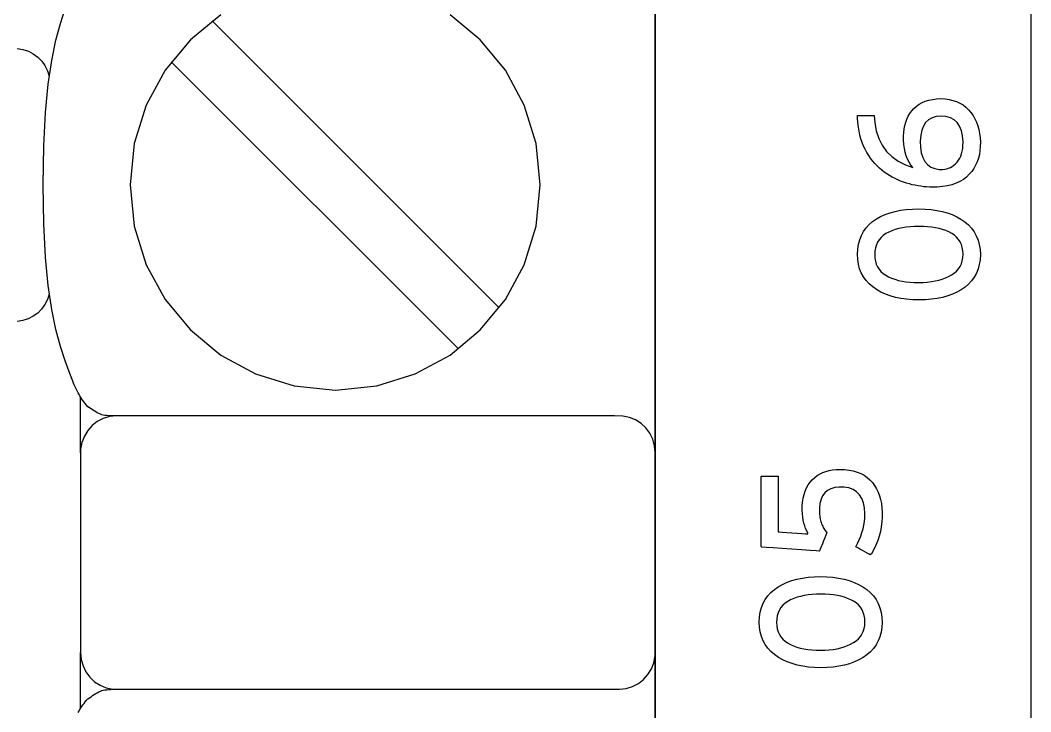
# Model space of a CAD drawing. Extents: x 1 to 47.7, y 0.2 to 35.
# Drawn here: x 35.404 to 36.228, y 4.206 to 4.77 of the extents above; entities that cross this region are included whole.
import ezdxf

# ---------------------------------------------------------------- set-up
doc = ezdxf.new("R2010")
doc.units = 0
doc.header["$MEASUREMENT"] = 0
for name, color, linetype in [('5_1___24__TARGET_LEDS___12', 7, 'CONTINUOUS'), ('6_1__EMPTY_IO_BOARD_POSITI', 7, 'CONTINUOUS'), ('6_2___8__INDEPENDENT_INPUT', 7, 'CONTINUOUS'), ('6_3___8__OPTOISO_INDEPENDE', 7, 'CONTINUOUS'), ('6_4___24__OPTOISO_INDEPEND', 7, 'CONTINUOUS'), ('6_5___8__INDEPENDENT_INPUT', 7, 'CONTINUOUS'), ('6_6___8__INDEPENDENT_INPUT', 7, 'CONTINUOUS'), ('6_7___8__OPTOISO_INDEPENDE', 7, 'CONTINUOUS'), ('6_8___8__OPTOISO_INDEPENDE', 7, 'CONTINUOUS'), ('7_0_____DWG', 7, 'CONTINUOUS')]:
    doc.layers.add(name, color=color, linetype=linetype)

msp = doc.modelspace()

# ---------------------------------------------------------------- linework, layer by layer
at = {"layer": '5_1___24__TARGET_LEDS___12'}
for points in [[(35.92211, 3.51293), (35.92211, 3.60536), (35.92211, 3.70447), (35.92211, 3.80982), (35.92211, 3.92095), (35.92211, 4.03743), (35.92211, 4.15881), (35.92211, 4.28465), (35.92211, 4.41449), (35.92211, 4.54789), (35.92211, 4.68442), (35.92211, 4.82361)], [(35.4826, 4.4468), (35.4811, 4.4468), (35.47953, 4.44683), (35.47793, 4.44687), (35.47633, 4.44695), (35.47477, 4.44708), (35.47329, 4.44725), (35.47191, 4.44747), (35.47069, 4.44777), (35.46955, 4.44819), (35.4683, 4.44878), (35.46704, 4.44947), (35.46578, 4.45023), (35.46451, 4.45103), (35.46324, 4.45187), (35.46197, 4.45271), (35.46071, 4.45354), (35.45946, 4.45434), (35.45831, 4.45556), (35.45724, 4.45687), (35.45625, 4.45815), (35.45532, 4.45941), (35.45446, 4.46065), (35.45365, 4.46189), (35.45289, 4.46312), (35.45218, 4.46435), (35.45152, 4.46558), (35.4509, 4.46675), (35.45034, 4.46784), (35.44981, 4.4689), (35.4493, 4.46996), (35.44879, 4.47108), (35.44827, 4.47227), (35.4477, 4.4736), (35.44708, 4.4751), (35.4446, 4.48142), (35.44079, 4.4917), (35.43698, 4.50349), (35.43331, 4.5173), (35.42995, 4.53368), (35.42707, 4.55314), (35.42481, 4.57621), (35.42334, 4.60341), (35.42281, 4.63527), (35.42334, 4.66713), (35.42481, 4.69433), (35.42707, 4.7174), (35.42995, 4.73686), (35.43331, 4.75323), (35.43698, 4.76705), (35.44079, 4.77884)], [(35.56775, 4.77403), (35.54295, 4.7536), (35.52249, 4.72884), (35.50703, 4.70043), (35.49726, 4.66904), (35.49386, 4.63534), (35.49726, 4.60159), (35.50703, 4.57016), (35.52249, 4.54172), (35.54295, 4.51694), (35.56775, 4.4965), (35.59619, 4.48107), (35.6276, 4.47132), (35.66131, 4.46792), (35.69499, 4.47132), (35.72636, 4.48107), (35.75474, 4.4965), (35.77946, 4.51694), (35.79986, 4.54172), (35.81526, 4.57016), (35.82499, 4.60159), (35.82838, 4.63534), (35.82499, 4.66904), (35.81526, 4.70043), (35.79986, 4.72884), (35.77946, 4.7536), (35.75474, 4.77403)], [(35.79496, 4.53492), (35.5607, 4.76919)], [(35.40177, 4.74657), (35.40643, 4.74584), (35.41081, 4.74439), (35.41486, 4.74228), (35.4185, 4.73957), (35.42169, 4.73632), (35.42436, 4.7326), (35.42646, 4.72847), (35.42793, 4.72399)], [(35.76154, 4.5015), (35.52727, 4.73576)], [(35.42793, 4.54621), (35.42643, 4.54178), (35.42431, 4.53769), (35.42163, 4.534), (35.41844, 4.53079), (35.41479, 4.52811), (35.41076, 4.52602), (35.4064, 4.52459), (35.40176, 4.52387)], [(35.45336, 4.41681), (35.45336, 4.46235)], [(35.45336, 4.20841), (35.45336, 4.25395)], [(35.45152, 4.20494), (35.45218, 4.20618), (35.45289, 4.20741), (35.45365, 4.20864), (35.45446, 4.20988), (35.45532, 4.21112), (35.45625, 4.21238), (35.45724, 4.21366), (35.45831, 4.21497), (35.45946, 4.21619), (35.46071, 4.21699), (35.46197, 4.21782), (35.46324, 4.21866), (35.46451, 4.21949), (35.46578, 4.2203), (35.46704, 4.22106), (35.4683, 4.22175), (35.46955, 4.22234), (35.47069, 4.22277), (35.47191, 4.22308), (35.47329, 4.22333), (35.47477, 4.22354), (35.47633, 4.2237), (35.47793, 4.22381), (35.47953, 4.22389), (35.4811, 4.22394), (35.4826, 4.22395)]]:
    msp.add_lwpolyline(points, dxfattribs=at)
msp.add_lwpolyline([(35.4826, 4.4468), (35.47704, 4.44626), (35.47183, 4.4447), (35.46707, 4.44223), (35.46287, 4.43895), (35.45931, 4.43495), (35.45649, 4.43035), (35.45452, 4.42523), (35.45349, 4.4197), (35.45336, 4.41518), (35.45336, 4.40338), (35.45336, 4.38283), (35.45336, 4.35671), (35.45336, 4.3282), (35.45336, 4.30049), (35.45336, 4.27676), (35.45336, 4.26018), (35.45336, 4.25395), (35.45388, 4.24825), (35.4554, 4.24291), (35.4578, 4.23804), (35.461, 4.23372), (35.4649, 4.23007), (35.46939, 4.22718), (35.47438, 4.22515), (35.47978, 4.22409), (35.48669, 4.22395), (35.51642, 4.22395), (35.56819, 4.22395), (35.634, 4.22395), (35.70581, 4.22395), (35.77562, 4.22395), (35.83541, 4.22395), (35.87716, 4.22395), (35.89286, 4.22395), (35.89843, 4.22449), (35.90363, 4.22605), (35.90839, 4.22852), (35.91259, 4.2318), (35.91615, 4.2358), (35.91897, 4.24041), (35.92094, 4.24553), (35.92197, 4.25106), (35.92211, 4.25558), (35.92211, 4.26738), (35.92211, 4.28793), (35.92211, 4.31405), (35.92211, 4.34256), (35.92211, 4.37027), (35.92211, 4.394), (35.92211, 4.41058), (35.92211, 4.41681), (35.92158, 4.42251), (35.92006, 4.42784), (35.91766, 4.43272), (35.91446, 4.43703), (35.91056, 4.44069), (35.90607, 4.44357), (35.90108, 4.4456), (35.89568, 4.44666), (35.88877, 4.4468), (35.85904, 4.4468), (35.80727, 4.4468), (35.74147, 4.4468), (35.66965, 4.4468), (35.59984, 4.4468), (35.54005, 4.4468), (35.4983, 4.4468)], close=True, dxfattribs=at)
at = {"layer": '6_1__EMPTY_IO_BOARD_POSITI'}
msp.add_lwpolyline([(35.92218, 4.87494), (35.92218, 4.6791), (35.92218, 4.4885), (35.92218, 4.30437), (35.92218, 4.21512), (35.92218, 4.12794), (35.92218, 4.04299), (35.92218, 3.96043), (35.92218, 3.8804), (35.92218, 3.80306), (35.92218, 3.72856), (35.92218, 3.65706), (35.92218, 3.5887)], dxfattribs=at)
at = {"layer": '6_2___8__INDEPENDENT_INPUT'}
for points in [[(35.92211, 3.51293), (35.92211, 3.60536), (35.92211, 3.70447), (35.92211, 3.80982), (35.92211, 3.92095), (35.92211, 4.03743), (35.92211, 4.15881), (35.92211, 4.28465), (35.92211, 4.41449), (35.92211, 4.54789), (35.92211, 4.68442), (35.92211, 4.82361)], [(35.4826, 4.4468), (35.4811, 4.4468), (35.47953, 4.44683), (35.47793, 4.44687), (35.47633, 4.44695), (35.47477, 4.44708), (35.47329, 4.44725), (35.47191, 4.44747), (35.47069, 4.44777), (35.46955, 4.44819), (35.4683, 4.44878), (35.46704, 4.44947), (35.46578, 4.45023), (35.46451, 4.45103), (35.46324, 4.45187), (35.46197, 4.45271), (35.46071, 4.45354), (35.45946, 4.45434), (35.45831, 4.45556), (35.45724, 4.45687), (35.45625, 4.45815), (35.45532, 4.45941), (35.45446, 4.46065), (35.45365, 4.46189), (35.45289, 4.46312), (35.45218, 4.46435), (35.45152, 4.46558), (35.4509, 4.46675), (35.45034, 4.46784), (35.44981, 4.4689), (35.4493, 4.46996), (35.44879, 4.47108), (35.44827, 4.47227), (35.4477, 4.4736), (35.44708, 4.4751), (35.4446, 4.48142), (35.44079, 4.4917), (35.43698, 4.50349), (35.43331, 4.5173), (35.42995, 4.53368), (35.42707, 4.55314), (35.42481, 4.57621), (35.42334, 4.60341), (35.42281, 4.63527), (35.42334, 4.66713), (35.42481, 4.69433), (35.42707, 4.7174), (35.42995, 4.73686), (35.43331, 4.75323), (35.43698, 4.76705), (35.44079, 4.77884)], [(35.56775, 4.77403), (35.54295, 4.7536), (35.52249, 4.72884), (35.50703, 4.70043), (35.49726, 4.66904), (35.49386, 4.63534), (35.49726, 4.60159), (35.50703, 4.57016), (35.52249, 4.54172), (35.54295, 4.51694), (35.56775, 4.4965), (35.59619, 4.48107), (35.6276, 4.47132), (35.66131, 4.46792), (35.69499, 4.47132), (35.72636, 4.48107), (35.75474, 4.4965), (35.77946, 4.51694), (35.79986, 4.54172), (35.81526, 4.57016), (35.82499, 4.60159), (35.82838, 4.63534), (35.82499, 4.66904), (35.81526, 4.70043), (35.79986, 4.72884), (35.77946, 4.7536), (35.75474, 4.77403)], [(35.79496, 4.53492), (35.5607, 4.76919)], [(35.40177, 4.74657), (35.40643, 4.74584), (35.41081, 4.74439), (35.41486, 4.74228), (35.4185, 4.73957), (35.42169, 4.73632), (35.42436, 4.7326), (35.42646, 4.72847), (35.42793, 4.72399)], [(35.76154, 4.5015), (35.52727, 4.73576)], [(35.42793, 4.54621), (35.42643, 4.54178), (35.42431, 4.53769), (35.42163, 4.534), (35.41844, 4.53079), (35.41479, 4.52811), (35.41076, 4.52602), (35.4064, 4.52459), (35.40176, 4.52387)], [(35.45336, 4.41681), (35.45336, 4.46235)], [(35.45336, 4.20841), (35.45336, 4.25395)], [(35.45152, 4.20494), (35.45218, 4.20618), (35.45289, 4.20741), (35.45365, 4.20864), (35.45446, 4.20988), (35.45532, 4.21112), (35.45625, 4.21238), (35.45724, 4.21366), (35.45831, 4.21497), (35.45946, 4.21619), (35.46071, 4.21699), (35.46197, 4.21782), (35.46324, 4.21866), (35.46451, 4.21949), (35.46578, 4.2203), (35.46704, 4.22106), (35.4683, 4.22175), (35.46955, 4.22234), (35.47069, 4.22277), (35.47191, 4.22308), (35.47329, 4.22333), (35.47477, 4.22354), (35.47633, 4.2237), (35.47793, 4.22381), (35.47953, 4.22389), (35.4811, 4.22394), (35.4826, 4.22395)]]:
    msp.add_lwpolyline(points, dxfattribs=at)
msp.add_lwpolyline([(35.4826, 4.4468), (35.47704, 4.44626), (35.47183, 4.4447), (35.46707, 4.44223), (35.46287, 4.43895), (35.45931, 4.43495), (35.45649, 4.43035), (35.45452, 4.42523), (35.45349, 4.4197), (35.45336, 4.41518), (35.45336, 4.40338), (35.45336, 4.38283), (35.45336, 4.35671), (35.45336, 4.3282), (35.45336, 4.30049), (35.45336, 4.27676), (35.45336, 4.26018), (35.45336, 4.25395), (35.45388, 4.24825), (35.4554, 4.24291), (35.4578, 4.23804), (35.461, 4.23372), (35.4649, 4.23007), (35.46939, 4.22718), (35.47438, 4.22515), (35.47978, 4.22409), (35.48669, 4.22395), (35.51642, 4.22395), (35.56819, 4.22395), (35.634, 4.22395), (35.70581, 4.22395), (35.77562, 4.22395), (35.83541, 4.22395), (35.87716, 4.22395), (35.89286, 4.22395), (35.89843, 4.22449), (35.90363, 4.22605), (35.90839, 4.22852), (35.91259, 4.2318), (35.91615, 4.2358), (35.91897, 4.24041), (35.92094, 4.24553), (35.92197, 4.25106), (35.92211, 4.25558), (35.92211, 4.26738), (35.92211, 4.28793), (35.92211, 4.31405), (35.92211, 4.34256), (35.92211, 4.37027), (35.92211, 4.394), (35.92211, 4.41058), (35.92211, 4.41681), (35.92158, 4.42251), (35.92006, 4.42784), (35.91766, 4.43272), (35.91446, 4.43703), (35.91056, 4.44069), (35.90607, 4.44357), (35.90108, 4.4456), (35.89568, 4.44666), (35.88877, 4.4468), (35.85904, 4.4468), (35.80727, 4.4468), (35.74147, 4.4468), (35.66965, 4.4468), (35.59984, 4.4468), (35.54005, 4.4468), (35.4983, 4.4468)], close=True, dxfattribs=at)
at = {"layer": '6_3___8__OPTOISO_INDEPENDE'}
for points in [[(35.92211, 3.51293), (35.92211, 3.60536), (35.92211, 3.70447), (35.92211, 3.80982), (35.92211, 3.92095), (35.92211, 4.03743), (35.92211, 4.15881), (35.92211, 4.28465), (35.92211, 4.41449), (35.92211, 4.54789), (35.92211, 4.68442), (35.92211, 4.82361)], [(35.4826, 4.4468), (35.4811, 4.4468), (35.47953, 4.44683), (35.47793, 4.44687), (35.47633, 4.44695), (35.47477, 4.44708), (35.47329, 4.44725), (35.47191, 4.44747), (35.47069, 4.44777), (35.46955, 4.44819), (35.4683, 4.44878), (35.46704, 4.44947), (35.46578, 4.45023), (35.46451, 4.45103), (35.46324, 4.45187), (35.46197, 4.45271), (35.46071, 4.45354), (35.45946, 4.45434), (35.45831, 4.45556), (35.45724, 4.45687), (35.45625, 4.45815), (35.45532, 4.45941), (35.45446, 4.46065), (35.45365, 4.46189), (35.45289, 4.46312), (35.45218, 4.46435), (35.45152, 4.46558), (35.4509, 4.46675), (35.45034, 4.46784), (35.44981, 4.4689), (35.4493, 4.46996), (35.44879, 4.47108), (35.44827, 4.47227), (35.4477, 4.4736), (35.44708, 4.4751), (35.4446, 4.48142), (35.44079, 4.4917), (35.43698, 4.50349), (35.43331, 4.5173), (35.42995, 4.53368), (35.42707, 4.55314), (35.42481, 4.57621), (35.42334, 4.60341), (35.42281, 4.63527), (35.42334, 4.66713), (35.42481, 4.69433), (35.42707, 4.7174), (35.42995, 4.73686), (35.43331, 4.75323), (35.43698, 4.76705), (35.44079, 4.77884)], [(35.56775, 4.77403), (35.54295, 4.7536), (35.52249, 4.72884), (35.50703, 4.70043), (35.49726, 4.66904), (35.49386, 4.63534), (35.49726, 4.60159), (35.50703, 4.57016), (35.52249, 4.54172), (35.54295, 4.51694), (35.56775, 4.4965), (35.59619, 4.48107), (35.6276, 4.47132), (35.66131, 4.46792), (35.69499, 4.47132), (35.72636, 4.48107), (35.75474, 4.4965), (35.77946, 4.51694), (35.79986, 4.54172), (35.81526, 4.57016), (35.82499, 4.60159), (35.82838, 4.63534), (35.82499, 4.66904), (35.81526, 4.70043), (35.79986, 4.72884), (35.77946, 4.7536), (35.75474, 4.77403)], [(35.79496, 4.53492), (35.5607, 4.76919)], [(35.40177, 4.74657), (35.40643, 4.74584), (35.41081, 4.74439), (35.41486, 4.74228), (35.4185, 4.73957), (35.42169, 4.73632), (35.42436, 4.7326), (35.42646, 4.72847), (35.42793, 4.72399)], [(35.76154, 4.5015), (35.52727, 4.73576)], [(35.42793, 4.54621), (35.42643, 4.54178), (35.42431, 4.53769), (35.42163, 4.534), (35.41844, 4.53079), (35.41479, 4.52811), (35.41076, 4.52602), (35.4064, 4.52459), (35.40176, 4.52387)], [(35.45336, 4.41681), (35.45336, 4.46235)], [(35.45336, 4.20841), (35.45336, 4.25395)], [(35.45152, 4.20494), (35.45218, 4.20618), (35.45289, 4.20741), (35.45365, 4.20864), (35.45446, 4.20988), (35.45532, 4.21112), (35.45625, 4.21238), (35.45724, 4.21366), (35.45831, 4.21497), (35.45946, 4.21619), (35.46071, 4.21699), (35.46197, 4.21782), (35.46324, 4.21866), (35.46451, 4.21949), (35.46578, 4.2203), (35.46704, 4.22106), (35.4683, 4.22175), (35.46955, 4.22234), (35.47069, 4.22277), (35.47191, 4.22308), (35.47329, 4.22333), (35.47477, 4.22354), (35.47633, 4.2237), (35.47793, 4.22381), (35.47953, 4.22389), (35.4811, 4.22394), (35.4826, 4.22395)]]:
    msp.add_lwpolyline(points, dxfattribs=at)
msp.add_lwpolyline([(35.4826, 4.4468), (35.47704, 4.44626), (35.47183, 4.4447), (35.46707, 4.44223), (35.46287, 4.43895), (35.45931, 4.43495), (35.45649, 4.43035), (35.45452, 4.42523), (35.45349, 4.4197), (35.45336, 4.41518), (35.45336, 4.40338), (35.45336, 4.38283), (35.45336, 4.35671), (35.45336, 4.3282), (35.45336, 4.30049), (35.45336, 4.27676), (35.45336, 4.26018), (35.45336, 4.25395), (35.45388, 4.24825), (35.4554, 4.24291), (35.4578, 4.23804), (35.461, 4.23372), (35.4649, 4.23007), (35.46939, 4.22718), (35.47438, 4.22515), (35.47978, 4.22409), (35.48669, 4.22395), (35.51642, 4.22395), (35.56819, 4.22395), (35.634, 4.22395), (35.70581, 4.22395), (35.77562, 4.22395), (35.83541, 4.22395), (35.87716, 4.22395), (35.89286, 4.22395), (35.89843, 4.22449), (35.90363, 4.22605), (35.90839, 4.22852), (35.91259, 4.2318), (35.91615, 4.2358), (35.91897, 4.24041), (35.92094, 4.24553), (35.92197, 4.25106), (35.92211, 4.25558), (35.92211, 4.26738), (35.92211, 4.28793), (35.92211, 4.31405), (35.92211, 4.34256), (35.92211, 4.37027), (35.92211, 4.394), (35.92211, 4.41058), (35.92211, 4.41681), (35.92158, 4.42251), (35.92006, 4.42784), (35.91766, 4.43272), (35.91446, 4.43703), (35.91056, 4.44069), (35.90607, 4.44357), (35.90108, 4.4456), (35.89568, 4.44666), (35.88877, 4.4468), (35.85904, 4.4468), (35.80727, 4.4468), (35.74147, 4.4468), (35.66965, 4.4468), (35.59984, 4.4468), (35.54005, 4.4468), (35.4983, 4.4468)], close=True, dxfattribs=at)
at = {"layer": '6_4___24__OPTOISO_INDEPEND'}
for points in [[(35.92211, 3.51293), (35.92211, 3.60536), (35.92211, 3.70447), (35.92211, 3.80982), (35.92211, 3.92095), (35.92211, 4.03743), (35.92211, 4.15881), (35.92211, 4.28465), (35.92211, 4.41449), (35.92211, 4.54789), (35.92211, 4.68442), (35.92211, 4.82361)], [(35.4826, 4.4468), (35.4811, 4.4468), (35.47953, 4.44683), (35.47793, 4.44687), (35.47633, 4.44695), (35.47477, 4.44708), (35.47329, 4.44725), (35.47191, 4.44747), (35.47069, 4.44777), (35.46955, 4.44819), (35.4683, 4.44878), (35.46704, 4.44947), (35.46578, 4.45023), (35.46451, 4.45103), (35.46324, 4.45187), (35.46197, 4.45271), (35.46071, 4.45354), (35.45946, 4.45434), (35.45831, 4.45556), (35.45724, 4.45687), (35.45625, 4.45815), (35.45532, 4.45941), (35.45446, 4.46065), (35.45365, 4.46189), (35.45289, 4.46312), (35.45218, 4.46435), (35.45152, 4.46558), (35.4509, 4.46675), (35.45034, 4.46784), (35.44981, 4.4689), (35.4493, 4.46996), (35.44879, 4.47108), (35.44827, 4.47227), (35.4477, 4.4736), (35.44708, 4.4751), (35.4446, 4.48142), (35.44079, 4.4917), (35.43698, 4.50349), (35.43331, 4.5173), (35.42995, 4.53368), (35.42707, 4.55314), (35.42481, 4.57621), (35.42334, 4.60341), (35.42281, 4.63527), (35.42334, 4.66713), (35.42481, 4.69433), (35.42707, 4.7174), (35.42995, 4.73686), (35.43331, 4.75323), (35.43698, 4.76705), (35.44079, 4.77884)], [(35.56775, 4.77403), (35.54295, 4.7536), (35.52249, 4.72884), (35.50703, 4.70043), (35.49726, 4.66904), (35.49386, 4.63534), (35.49726, 4.60159), (35.50703, 4.57016), (35.52249, 4.54172), (35.54295, 4.51694), (35.56775, 4.4965), (35.59619, 4.48107), (35.6276, 4.47132), (35.66131, 4.46792), (35.69499, 4.47132), (35.72636, 4.48107), (35.75474, 4.4965), (35.77946, 4.51694), (35.79986, 4.54172), (35.81526, 4.57016), (35.82499, 4.60159), (35.82838, 4.63534), (35.82499, 4.66904), (35.81526, 4.70043), (35.79986, 4.72884), (35.77946, 4.7536), (35.75474, 4.77403)], [(35.79496, 4.53492), (35.5607, 4.76919)], [(35.40177, 4.74657), (35.40643, 4.74584), (35.41081, 4.74439), (35.41486, 4.74228), (35.4185, 4.73957), (35.42169, 4.73632), (35.42436, 4.7326), (35.42646, 4.72847), (35.42793, 4.72399)], [(35.76154, 4.5015), (35.52727, 4.73576)], [(35.42793, 4.54621), (35.42643, 4.54178), (35.42431, 4.53769), (35.42163, 4.534), (35.41844, 4.53079), (35.41479, 4.52811), (35.41076, 4.52602), (35.4064, 4.52459), (35.40176, 4.52387)], [(35.45336, 4.41681), (35.45336, 4.46235)], [(35.45336, 4.20841), (35.45336, 4.25395)], [(35.45152, 4.20494), (35.45218, 4.20618), (35.45289, 4.20741), (35.45365, 4.20864), (35.45446, 4.20988), (35.45532, 4.21112), (35.45625, 4.21238), (35.45724, 4.21366), (35.45831, 4.21497), (35.45946, 4.21619), (35.46071, 4.21699), (35.46197, 4.21782), (35.46324, 4.21866), (35.46451, 4.21949), (35.46578, 4.2203), (35.46704, 4.22106), (35.4683, 4.22175), (35.46955, 4.22234), (35.47069, 4.22277), (35.47191, 4.22308), (35.47329, 4.22333), (35.47477, 4.22354), (35.47633, 4.2237), (35.47793, 4.22381), (35.47953, 4.22389), (35.4811, 4.22394), (35.4826, 4.22395)]]:
    msp.add_lwpolyline(points, dxfattribs=at)
msp.add_lwpolyline([(35.4826, 4.4468), (35.47704, 4.44626), (35.47183, 4.4447), (35.46707, 4.44223), (35.46287, 4.43895), (35.45931, 4.43495), (35.45649, 4.43035), (35.45452, 4.42523), (35.45349, 4.4197), (35.45336, 4.41518), (35.45336, 4.40338), (35.45336, 4.38283), (35.45336, 4.35671), (35.45336, 4.3282), (35.45336, 4.30049), (35.45336, 4.27676), (35.45336, 4.26018), (35.45336, 4.25395), (35.45388, 4.24825), (35.4554, 4.24291), (35.4578, 4.23804), (35.461, 4.23372), (35.4649, 4.23007), (35.46939, 4.22718), (35.47438, 4.22515), (35.47978, 4.22409), (35.48669, 4.22395), (35.51642, 4.22395), (35.56819, 4.22395), (35.634, 4.22395), (35.70581, 4.22395), (35.77562, 4.22395), (35.83541, 4.22395), (35.87716, 4.22395), (35.89286, 4.22395), (35.89843, 4.22449), (35.90363, 4.22605), (35.90839, 4.22852), (35.91259, 4.2318), (35.91615, 4.2358), (35.91897, 4.24041), (35.92094, 4.24553), (35.92197, 4.25106), (35.92211, 4.25558), (35.92211, 4.26738), (35.92211, 4.28793), (35.92211, 4.31405), (35.92211, 4.34256), (35.92211, 4.37027), (35.92211, 4.394), (35.92211, 4.41058), (35.92211, 4.41681), (35.92158, 4.42251), (35.92006, 4.42784), (35.91766, 4.43272), (35.91446, 4.43703), (35.91056, 4.44069), (35.90607, 4.44357), (35.90108, 4.4456), (35.89568, 4.44666), (35.88877, 4.4468), (35.85904, 4.4468), (35.80727, 4.4468), (35.74147, 4.4468), (35.66965, 4.4468), (35.59984, 4.4468), (35.54005, 4.4468), (35.4983, 4.4468)], close=True, dxfattribs=at)
at = {"layer": '6_5___8__INDEPENDENT_INPUT'}
for points in [[(35.92211, 3.51293), (35.92211, 3.60536), (35.92211, 3.70447), (35.92211, 3.80982), (35.92211, 3.92095), (35.92211, 4.03743), (35.92211, 4.15881), (35.92211, 4.28465), (35.92211, 4.41449), (35.92211, 4.54789), (35.92211, 4.68442), (35.92211, 4.82361)], [(35.4826, 4.4468), (35.4811, 4.4468), (35.47953, 4.44683), (35.47793, 4.44687), (35.47633, 4.44695), (35.47477, 4.44708), (35.47329, 4.44725), (35.47191, 4.44747), (35.47069, 4.44777), (35.46955, 4.44819), (35.4683, 4.44878), (35.46704, 4.44947), (35.46578, 4.45023), (35.46451, 4.45103), (35.46324, 4.45187), (35.46197, 4.45271), (35.46071, 4.45354), (35.45946, 4.45434), (35.45831, 4.45556), (35.45724, 4.45687), (35.45625, 4.45815), (35.45532, 4.45941), (35.45446, 4.46065), (35.45365, 4.46189), (35.45289, 4.46312), (35.45218, 4.46435), (35.45152, 4.46558), (35.4509, 4.46675), (35.45034, 4.46784), (35.44981, 4.4689), (35.4493, 4.46996), (35.44879, 4.47108), (35.44827, 4.47227), (35.4477, 4.4736), (35.44708, 4.4751), (35.4446, 4.48142), (35.44079, 4.4917), (35.43698, 4.50349), (35.43331, 4.5173), (35.42995, 4.53368), (35.42707, 4.55314), (35.42481, 4.57621), (35.42334, 4.60341), (35.42281, 4.63527), (35.42334, 4.66713), (35.42481, 4.69433), (35.42707, 4.7174), (35.42995, 4.73686), (35.43331, 4.75323), (35.43698, 4.76705), (35.44079, 4.77884)], [(35.56775, 4.77403), (35.54295, 4.7536), (35.52249, 4.72884), (35.50703, 4.70043), (35.49726, 4.66904), (35.49386, 4.63534), (35.49726, 4.60159), (35.50703, 4.57016), (35.52249, 4.54172), (35.54295, 4.51694), (35.56775, 4.4965), (35.59619, 4.48107), (35.6276, 4.47132), (35.66131, 4.46792), (35.69499, 4.47132), (35.72636, 4.48107), (35.75474, 4.4965), (35.77946, 4.51694), (35.79986, 4.54172), (35.81526, 4.57016), (35.82499, 4.60159), (35.82838, 4.63534), (35.82499, 4.66904), (35.81526, 4.70043), (35.79986, 4.72884), (35.77946, 4.7536), (35.75474, 4.77403)], [(35.79496, 4.53492), (35.5607, 4.76919)], [(35.40177, 4.74657), (35.40643, 4.74584), (35.41081, 4.74439), (35.41486, 4.74228), (35.4185, 4.73957), (35.42169, 4.73632), (35.42436, 4.7326), (35.42646, 4.72847), (35.42793, 4.72399)], [(35.76154, 4.5015), (35.52727, 4.73576)], [(35.42793, 4.54621), (35.42643, 4.54178), (35.42431, 4.53769), (35.42163, 4.534), (35.41844, 4.53079), (35.41479, 4.52811), (35.41076, 4.52602), (35.4064, 4.52459), (35.40176, 4.52387)], [(35.45336, 4.41681), (35.45336, 4.46235)], [(35.45336, 4.20841), (35.45336, 4.25395)], [(35.45152, 4.20494), (35.45218, 4.20618), (35.45289, 4.20741), (35.45365, 4.20864), (35.45446, 4.20988), (35.45532, 4.21112), (35.45625, 4.21238), (35.45724, 4.21366), (35.45831, 4.21497), (35.45946, 4.21619), (35.46071, 4.21699), (35.46197, 4.21782), (35.46324, 4.21866), (35.46451, 4.21949), (35.46578, 4.2203), (35.46704, 4.22106), (35.4683, 4.22175), (35.46955, 4.22234), (35.47069, 4.22277), (35.47191, 4.22308), (35.47329, 4.22333), (35.47477, 4.22354), (35.47633, 4.2237), (35.47793, 4.22381), (35.47953, 4.22389), (35.4811, 4.22394), (35.4826, 4.22395)]]:
    msp.add_lwpolyline(points, dxfattribs=at)
msp.add_lwpolyline([(35.4826, 4.4468), (35.47704, 4.44626), (35.47183, 4.4447), (35.46707, 4.44223), (35.46287, 4.43895), (35.45931, 4.43495), (35.45649, 4.43035), (35.45452, 4.42523), (35.45349, 4.4197), (35.45336, 4.41518), (35.45336, 4.40338), (35.45336, 4.38283), (35.45336, 4.35671), (35.45336, 4.3282), (35.45336, 4.30049), (35.45336, 4.27676), (35.45336, 4.26018), (35.45336, 4.25395), (35.45388, 4.24825), (35.4554, 4.24291), (35.4578, 4.23804), (35.461, 4.23372), (35.4649, 4.23007), (35.46939, 4.22718), (35.47438, 4.22515), (35.47978, 4.22409), (35.48669, 4.22395), (35.51642, 4.22395), (35.56819, 4.22395), (35.634, 4.22395), (35.70581, 4.22395), (35.77562, 4.22395), (35.83541, 4.22395), (35.87716, 4.22395), (35.89286, 4.22395), (35.89843, 4.22449), (35.90363, 4.22605), (35.90839, 4.22852), (35.91259, 4.2318), (35.91615, 4.2358), (35.91897, 4.24041), (35.92094, 4.24553), (35.92197, 4.25106), (35.92211, 4.25558), (35.92211, 4.26738), (35.92211, 4.28793), (35.92211, 4.31405), (35.92211, 4.34256), (35.92211, 4.37027), (35.92211, 4.394), (35.92211, 4.41058), (35.92211, 4.41681), (35.92158, 4.42251), (35.92006, 4.42784), (35.91766, 4.43272), (35.91446, 4.43703), (35.91056, 4.44069), (35.90607, 4.44357), (35.90108, 4.4456), (35.89568, 4.44666), (35.88877, 4.4468), (35.85904, 4.4468), (35.80727, 4.4468), (35.74147, 4.4468), (35.66965, 4.4468), (35.59984, 4.4468), (35.54005, 4.4468), (35.4983, 4.4468)], close=True, dxfattribs=at)
at = {"layer": '6_6___8__INDEPENDENT_INPUT'}
for points in [[(35.92211, 3.51293), (35.92211, 3.60536), (35.92211, 3.70447), (35.92211, 3.80982), (35.92211, 3.92095), (35.92211, 4.03743), (35.92211, 4.15881), (35.92211, 4.28465), (35.92211, 4.41449), (35.92211, 4.54789), (35.92211, 4.68442), (35.92211, 4.82361)], [(35.4826, 4.4468), (35.4811, 4.4468), (35.47953, 4.44683), (35.47793, 4.44687), (35.47633, 4.44695), (35.47477, 4.44708), (35.47329, 4.44725), (35.47191, 4.44747), (35.47069, 4.44777), (35.46955, 4.44819), (35.4683, 4.44878), (35.46704, 4.44947), (35.46578, 4.45023), (35.46451, 4.45103), (35.46324, 4.45187), (35.46197, 4.45271), (35.46071, 4.45354), (35.45946, 4.45434), (35.45831, 4.45556), (35.45724, 4.45687), (35.45625, 4.45815), (35.45532, 4.45941), (35.45446, 4.46065), (35.45365, 4.46189), (35.45289, 4.46312), (35.45218, 4.46435), (35.45152, 4.46558), (35.4509, 4.46675), (35.45034, 4.46784), (35.44981, 4.4689), (35.4493, 4.46996), (35.44879, 4.47108), (35.44827, 4.47227), (35.4477, 4.4736), (35.44708, 4.4751), (35.4446, 4.48142), (35.44079, 4.4917), (35.43698, 4.50349), (35.43331, 4.5173), (35.42995, 4.53368), (35.42707, 4.55314), (35.42481, 4.57621), (35.42334, 4.60341), (35.42281, 4.63527), (35.42334, 4.66713), (35.42481, 4.69433), (35.42707, 4.7174), (35.42995, 4.73686), (35.43331, 4.75323), (35.43698, 4.76705), (35.44079, 4.77884)], [(35.56775, 4.77403), (35.54295, 4.7536), (35.52249, 4.72884), (35.50703, 4.70043), (35.49726, 4.66904), (35.49386, 4.63534), (35.49726, 4.60159), (35.50703, 4.57016), (35.52249, 4.54172), (35.54295, 4.51694), (35.56775, 4.4965), (35.59619, 4.48107), (35.6276, 4.47132), (35.66131, 4.46792), (35.69499, 4.47132), (35.72636, 4.48107), (35.75474, 4.4965), (35.77946, 4.51694), (35.79986, 4.54172), (35.81526, 4.57016), (35.82499, 4.60159), (35.82838, 4.63534), (35.82499, 4.66904), (35.81526, 4.70043), (35.79986, 4.72884), (35.77946, 4.7536), (35.75474, 4.77403)], [(35.79496, 4.53492), (35.5607, 4.76919)], [(35.40177, 4.74657), (35.40643, 4.74584), (35.41081, 4.74439), (35.41486, 4.74228), (35.4185, 4.73957), (35.42169, 4.73632), (35.42436, 4.7326), (35.42646, 4.72847), (35.42793, 4.72399)], [(35.76154, 4.5015), (35.52727, 4.73576)], [(35.42793, 4.54621), (35.42643, 4.54178), (35.42431, 4.53769), (35.42163, 4.534), (35.41844, 4.53079), (35.41479, 4.52811), (35.41076, 4.52602), (35.4064, 4.52459), (35.40176, 4.52387)], [(35.45336, 4.41681), (35.45336, 4.46235)], [(35.45336, 4.20841), (35.45336, 4.25395)], [(35.45152, 4.20494), (35.45218, 4.20618), (35.45289, 4.20741), (35.45365, 4.20864), (35.45446, 4.20988), (35.45532, 4.21112), (35.45625, 4.21238), (35.45724, 4.21366), (35.45831, 4.21497), (35.45946, 4.21619), (35.46071, 4.21699), (35.46197, 4.21782), (35.46324, 4.21866), (35.46451, 4.21949), (35.46578, 4.2203), (35.46704, 4.22106), (35.4683, 4.22175), (35.46955, 4.22234), (35.47069, 4.22277), (35.47191, 4.22308), (35.47329, 4.22333), (35.47477, 4.22354), (35.47633, 4.2237), (35.47793, 4.22381), (35.47953, 4.22389), (35.4811, 4.22394), (35.4826, 4.22395)]]:
    msp.add_lwpolyline(points, dxfattribs=at)
msp.add_lwpolyline([(35.4826, 4.4468), (35.47704, 4.44626), (35.47183, 4.4447), (35.46707, 4.44223), (35.46287, 4.43895), (35.45931, 4.43495), (35.45649, 4.43035), (35.45452, 4.42523), (35.45349, 4.4197), (35.45336, 4.41518), (35.45336, 4.40338), (35.45336, 4.38283), (35.45336, 4.35671), (35.45336, 4.3282), (35.45336, 4.30049), (35.45336, 4.27676), (35.45336, 4.26018), (35.45336, 4.25395), (35.45388, 4.24825), (35.4554, 4.24291), (35.4578, 4.23804), (35.461, 4.23372), (35.4649, 4.23007), (35.46939, 4.22718), (35.47438, 4.22515), (35.47978, 4.22409), (35.48669, 4.22395), (35.51642, 4.22395), (35.56819, 4.22395), (35.634, 4.22395), (35.70581, 4.22395), (35.77562, 4.22395), (35.83541, 4.22395), (35.87716, 4.22395), (35.89286, 4.22395), (35.89843, 4.22449), (35.90363, 4.22605), (35.90839, 4.22852), (35.91259, 4.2318), (35.91615, 4.2358), (35.91897, 4.24041), (35.92094, 4.24553), (35.92197, 4.25106), (35.92211, 4.25558), (35.92211, 4.26738), (35.92211, 4.28793), (35.92211, 4.31405), (35.92211, 4.34256), (35.92211, 4.37027), (35.92211, 4.394), (35.92211, 4.41058), (35.92211, 4.41681), (35.92158, 4.42251), (35.92006, 4.42784), (35.91766, 4.43272), (35.91446, 4.43703), (35.91056, 4.44069), (35.90607, 4.44357), (35.90108, 4.4456), (35.89568, 4.44666), (35.88877, 4.4468), (35.85904, 4.4468), (35.80727, 4.4468), (35.74147, 4.4468), (35.66965, 4.4468), (35.59984, 4.4468), (35.54005, 4.4468), (35.4983, 4.4468)], close=True, dxfattribs=at)
at = {"layer": '6_7___8__OPTOISO_INDEPENDE'}
for points in [[(35.92211, 3.51293), (35.92211, 3.60536), (35.92211, 3.70447), (35.92211, 3.80982), (35.92211, 3.92095), (35.92211, 4.03743), (35.92211, 4.15881), (35.92211, 4.28465), (35.92211, 4.41449), (35.92211, 4.54789), (35.92211, 4.68442), (35.92211, 4.82361)], [(35.4826, 4.4468), (35.4811, 4.4468), (35.47953, 4.44683), (35.47793, 4.44687), (35.47633, 4.44695), (35.47477, 4.44708), (35.47329, 4.44725), (35.47191, 4.44747), (35.47069, 4.44777), (35.46955, 4.44819), (35.4683, 4.44878), (35.46704, 4.44947), (35.46578, 4.45023), (35.46451, 4.45103), (35.46324, 4.45187), (35.46197, 4.45271), (35.46071, 4.45354), (35.45946, 4.45434), (35.45831, 4.45556), (35.45724, 4.45687), (35.45625, 4.45815), (35.45532, 4.45941), (35.45446, 4.46065), (35.45365, 4.46189), (35.45289, 4.46312), (35.45218, 4.46435), (35.45152, 4.46558), (35.4509, 4.46675), (35.45034, 4.46784), (35.44981, 4.4689), (35.4493, 4.46996), (35.44879, 4.47108), (35.44827, 4.47227), (35.4477, 4.4736), (35.44708, 4.4751), (35.4446, 4.48142), (35.44079, 4.4917), (35.43698, 4.50349), (35.43331, 4.5173), (35.42995, 4.53368), (35.42707, 4.55314), (35.42481, 4.57621), (35.42334, 4.60341), (35.42281, 4.63527), (35.42334, 4.66713), (35.42481, 4.69433), (35.42707, 4.7174), (35.42995, 4.73686), (35.43331, 4.75323), (35.43698, 4.76705), (35.44079, 4.77884)], [(35.56775, 4.77403), (35.54295, 4.7536), (35.52249, 4.72884), (35.50703, 4.70043), (35.49726, 4.66904), (35.49386, 4.63534), (35.49726, 4.60159), (35.50703, 4.57016), (35.52249, 4.54172), (35.54295, 4.51694), (35.56775, 4.4965), (35.59619, 4.48107), (35.6276, 4.47132), (35.66131, 4.46792), (35.69499, 4.47132), (35.72636, 4.48107), (35.75474, 4.4965), (35.77946, 4.51694), (35.79986, 4.54172), (35.81526, 4.57016), (35.82499, 4.60159), (35.82838, 4.63534), (35.82499, 4.66904), (35.81526, 4.70043), (35.79986, 4.72884), (35.77946, 4.7536), (35.75474, 4.77403)], [(35.79496, 4.53492), (35.5607, 4.76919)], [(35.40177, 4.74657), (35.40643, 4.74584), (35.41081, 4.74439), (35.41486, 4.74228), (35.4185, 4.73957), (35.42169, 4.73632), (35.42436, 4.7326), (35.42646, 4.72847), (35.42793, 4.72399)], [(35.76154, 4.5015), (35.52727, 4.73576)], [(35.42793, 4.54621), (35.42643, 4.54178), (35.42431, 4.53769), (35.42163, 4.534), (35.41844, 4.53079), (35.41479, 4.52811), (35.41076, 4.52602), (35.4064, 4.52459), (35.40176, 4.52387)], [(35.45336, 4.41681), (35.45336, 4.46235)], [(35.45336, 4.20841), (35.45336, 4.25395)], [(35.45152, 4.20494), (35.45218, 4.20618), (35.45289, 4.20741), (35.45365, 4.20864), (35.45446, 4.20988), (35.45532, 4.21112), (35.45625, 4.21238), (35.45724, 4.21366), (35.45831, 4.21497), (35.45946, 4.21619), (35.46071, 4.21699), (35.46197, 4.21782), (35.46324, 4.21866), (35.46451, 4.21949), (35.46578, 4.2203), (35.46704, 4.22106), (35.4683, 4.22175), (35.46955, 4.22234), (35.47069, 4.22277), (35.47191, 4.22308), (35.47329, 4.22333), (35.47477, 4.22354), (35.47633, 4.2237), (35.47793, 4.22381), (35.47953, 4.22389), (35.4811, 4.22394), (35.4826, 4.22395)]]:
    msp.add_lwpolyline(points, dxfattribs=at)
msp.add_lwpolyline([(35.4826, 4.4468), (35.47704, 4.44626), (35.47183, 4.4447), (35.46707, 4.44223), (35.46287, 4.43895), (35.45931, 4.43495), (35.45649, 4.43035), (35.45452, 4.42523), (35.45349, 4.4197), (35.45336, 4.41518), (35.45336, 4.40338), (35.45336, 4.38283), (35.45336, 4.35671), (35.45336, 4.3282), (35.45336, 4.30049), (35.45336, 4.27676), (35.45336, 4.26018), (35.45336, 4.25395), (35.45388, 4.24825), (35.4554, 4.24291), (35.4578, 4.23804), (35.461, 4.23372), (35.4649, 4.23007), (35.46939, 4.22718), (35.47438, 4.22515), (35.47978, 4.22409), (35.48669, 4.22395), (35.51642, 4.22395), (35.56819, 4.22395), (35.634, 4.22395), (35.70581, 4.22395), (35.77562, 4.22395), (35.83541, 4.22395), (35.87716, 4.22395), (35.89286, 4.22395), (35.89843, 4.22449), (35.90363, 4.22605), (35.90839, 4.22852), (35.91259, 4.2318), (35.91615, 4.2358), (35.91897, 4.24041), (35.92094, 4.24553), (35.92197, 4.25106), (35.92211, 4.25558), (35.92211, 4.26738), (35.92211, 4.28793), (35.92211, 4.31405), (35.92211, 4.34256), (35.92211, 4.37027), (35.92211, 4.394), (35.92211, 4.41058), (35.92211, 4.41681), (35.92158, 4.42251), (35.92006, 4.42784), (35.91766, 4.43272), (35.91446, 4.43703), (35.91056, 4.44069), (35.90607, 4.44357), (35.90108, 4.4456), (35.89568, 4.44666), (35.88877, 4.4468), (35.85904, 4.4468), (35.80727, 4.4468), (35.74147, 4.4468), (35.66965, 4.4468), (35.59984, 4.4468), (35.54005, 4.4468), (35.4983, 4.4468)], close=True, dxfattribs=at)
at = {"layer": '6_8___8__OPTOISO_INDEPENDE'}
for points in [[(35.92211, 3.51293), (35.92211, 3.60536), (35.92211, 3.70447), (35.92211, 3.80982), (35.92211, 3.92095), (35.92211, 4.03743), (35.92211, 4.15881), (35.92211, 4.28465), (35.92211, 4.41449), (35.92211, 4.54789), (35.92211, 4.68442), (35.92211, 4.82361)], [(35.4826, 4.4468), (35.4811, 4.4468), (35.47953, 4.44683), (35.47793, 4.44687), (35.47633, 4.44695), (35.47477, 4.44708), (35.47329, 4.44725), (35.47191, 4.44747), (35.47069, 4.44777), (35.46955, 4.44819), (35.4683, 4.44878), (35.46704, 4.44947), (35.46578, 4.45023), (35.46451, 4.45103), (35.46324, 4.45187), (35.46197, 4.45271), (35.46071, 4.45354), (35.45946, 4.45434), (35.45831, 4.45556), (35.45724, 4.45687), (35.45625, 4.45815), (35.45532, 4.45941), (35.45446, 4.46065), (35.45365, 4.46189), (35.45289, 4.46312), (35.45218, 4.46435), (35.45152, 4.46558), (35.4509, 4.46675), (35.45034, 4.46784), (35.44981, 4.4689), (35.4493, 4.46996), (35.44879, 4.47108), (35.44827, 4.47227), (35.4477, 4.4736), (35.44708, 4.4751), (35.4446, 4.48142), (35.44079, 4.4917), (35.43698, 4.50349), (35.43331, 4.5173), (35.42995, 4.53368), (35.42707, 4.55314), (35.42481, 4.57621), (35.42334, 4.60341), (35.42281, 4.63527), (35.42334, 4.66713), (35.42481, 4.69433), (35.42707, 4.7174), (35.42995, 4.73686), (35.43331, 4.75323), (35.43698, 4.76705), (35.44079, 4.77884)], [(35.56775, 4.77403), (35.54295, 4.7536), (35.52249, 4.72884), (35.50703, 4.70043), (35.49726, 4.66904), (35.49386, 4.63534), (35.49726, 4.60159), (35.50703, 4.57016), (35.52249, 4.54172), (35.54295, 4.51694), (35.56775, 4.4965), (35.59619, 4.48107), (35.6276, 4.47132), (35.66131, 4.46792), (35.69499, 4.47132), (35.72636, 4.48107), (35.75474, 4.4965), (35.77946, 4.51694), (35.79986, 4.54172), (35.81526, 4.57016), (35.82499, 4.60159), (35.82838, 4.63534), (35.82499, 4.66904), (35.81526, 4.70043), (35.79986, 4.72884), (35.77946, 4.7536), (35.75474, 4.77403)], [(35.79496, 4.53492), (35.5607, 4.76919)], [(35.40177, 4.74657), (35.40643, 4.74584), (35.41081, 4.74439), (35.41486, 4.74228), (35.4185, 4.73957), (35.42169, 4.73632), (35.42436, 4.7326), (35.42646, 4.72847), (35.42793, 4.72399)], [(35.76154, 4.5015), (35.52727, 4.73576)], [(35.42793, 4.54621), (35.42643, 4.54178), (35.42431, 4.53769), (35.42163, 4.534), (35.41844, 4.53079), (35.41479, 4.52811), (35.41076, 4.52602), (35.4064, 4.52459), (35.40176, 4.52387)], [(35.45336, 4.41681), (35.45336, 4.46235)], [(35.45336, 4.20841), (35.45336, 4.25395)], [(35.45152, 4.20494), (35.45218, 4.20618), (35.45289, 4.20741), (35.45365, 4.20864), (35.45446, 4.20988), (35.45532, 4.21112), (35.45625, 4.21238), (35.45724, 4.21366), (35.45831, 4.21497), (35.45946, 4.21619), (35.46071, 4.21699), (35.46197, 4.21782), (35.46324, 4.21866), (35.46451, 4.21949), (35.46578, 4.2203), (35.46704, 4.22106), (35.4683, 4.22175), (35.46955, 4.22234), (35.47069, 4.22277), (35.47191, 4.22308), (35.47329, 4.22333), (35.47477, 4.22354), (35.47633, 4.2237), (35.47793, 4.22381), (35.47953, 4.22389), (35.4811, 4.22394), (35.4826, 4.22395)]]:
    msp.add_lwpolyline(points, dxfattribs=at)
msp.add_lwpolyline([(35.4826, 4.4468), (35.47704, 4.44626), (35.47183, 4.4447), (35.46707, 4.44223), (35.46287, 4.43895), (35.45931, 4.43495), (35.45649, 4.43035), (35.45452, 4.42523), (35.45349, 4.4197), (35.45336, 4.41518), (35.45336, 4.40338), (35.45336, 4.38283), (35.45336, 4.35671), (35.45336, 4.3282), (35.45336, 4.30049), (35.45336, 4.27676), (35.45336, 4.26018), (35.45336, 4.25395), (35.45388, 4.24825), (35.4554, 4.24291), (35.4578, 4.23804), (35.461, 4.23372), (35.4649, 4.23007), (35.46939, 4.22718), (35.47438, 4.22515), (35.47978, 4.22409), (35.48669, 4.22395), (35.51642, 4.22395), (35.56819, 4.22395), (35.634, 4.22395), (35.70581, 4.22395), (35.77562, 4.22395), (35.83541, 4.22395), (35.87716, 4.22395), (35.89286, 4.22395), (35.89843, 4.22449), (35.90363, 4.22605), (35.90839, 4.22852), (35.91259, 4.2318), (35.91615, 4.2358), (35.91897, 4.24041), (35.92094, 4.24553), (35.92197, 4.25106), (35.92211, 4.25558), (35.92211, 4.26738), (35.92211, 4.28793), (35.92211, 4.31405), (35.92211, 4.34256), (35.92211, 4.37027), (35.92211, 4.394), (35.92211, 4.41058), (35.92211, 4.41681), (35.92158, 4.42251), (35.92006, 4.42784), (35.91766, 4.43272), (35.91446, 4.43703), (35.91056, 4.44069), (35.90607, 4.44357), (35.90108, 4.4456), (35.89568, 4.44666), (35.88877, 4.4468), (35.85904, 4.4468), (35.80727, 4.4468), (35.74147, 4.4468), (35.66965, 4.4468), (35.59984, 4.4468), (35.54005, 4.4468), (35.4983, 4.4468)], close=True, dxfattribs=at)
at = {"layer": '7_0_____DWG'}
msp.add_lwpolyline([(36.22843, 4.79986), (36.22843, 4.73102), (36.22843, 4.66302), (36.22843, 4.59586), (36.22843, 4.52956), (36.22843, 4.46413), (36.22843, 4.39958), (36.22843, 4.33592), (36.22843, 4.27317), (36.22843, 4.21134), (36.22843, 4.15044), (36.22843, 4.09048), (36.22843, 4.03147), (36.22843, 3.97343), (36.22843, 3.91636), (36.22843, 3.86029), (36.22843, 3.80521), (36.22843, 3.75115), (36.22843, 3.69811), (36.22843, 3.64611), (36.22843, 3.59516), (36.22843, 3.54527)], dxfattribs=at)
for points in [[(36.15493, 4.70565), (36.15848, 4.70545), (36.16183, 4.70499), (36.16497, 4.70427), (36.16791, 4.70328), (36.17065, 4.70202), (36.17318, 4.70049), (36.17551, 4.6987), (36.17764, 4.69665), (36.17957, 4.69434), (36.18131, 4.69185), (36.18283, 4.68922), (36.18413, 4.68643), (36.1852, 4.68349), (36.18606, 4.68039), (36.1867, 4.67714), (36.18711, 4.67374), (36.18731, 4.67019), (36.18728, 4.66668), (36.187, 4.66336), (36.18649, 4.66018), (36.18573, 4.65714), (36.18472, 4.65423), (36.18347, 4.65145), (36.18198, 4.64881), (36.18024, 4.6463), (36.17826, 4.64392), (36.17603, 4.64169), (36.1735, 4.63973), (36.17067, 4.63803), (36.16754, 4.6366), (36.16412, 4.63543), (36.16039, 4.63453), (36.15637, 4.6339), (36.15206, 4.63353), (36.14802, 4.63342), (36.14577, 4.63348), (36.14349, 4.63362), (36.1412, 4.63383), (36.13888, 4.63413), (36.13654, 4.6345), (36.13418, 4.63495), (36.13179, 4.63548), (36.12938, 4.63609), (36.12697, 4.63677), (36.12462, 4.63755), (36.12229, 4.63843), (36.12, 4.6394), (36.11773, 4.64046), (36.1155, 4.64162), (36.1133, 4.64288), (36.11112, 4.64423), (36.10898, 4.64568), (36.1069, 4.6473), (36.10491, 4.64904), (36.103, 4.65089), (36.10118, 4.65285), (36.09944, 4.65492), (36.09778, 4.65711), (36.09621, 4.6594), (36.09472, 4.6618), (36.09332, 4.66432), (36.09205, 4.66699), (36.09091, 4.66981), (36.08992, 4.67277), (36.08907, 4.67588), (36.08837, 4.67913), (36.0878, 4.68252), (36.08739, 4.68607), (36.08711, 4.68975), (36.08713, 4.6918), (36.08805, 4.6918), (36.0897, 4.6918), (36.09181, 4.6918), (36.09414, 4.6918), (36.09645, 4.6918), (36.09848, 4.6918), (36.09998, 4.6918), (36.10069, 4.6918), (36.10117, 4.68615), (36.10243, 4.67935), (36.10447, 4.67317), (36.10728, 4.66761), (36.11086, 4.66266), (36.11522, 4.65834), (36.12035, 4.65463), (36.12626, 4.65154), (36.13225, 4.64939), (36.13058, 4.65152), (36.12911, 4.65383), (36.12785, 4.65634), (36.12679, 4.65905), (36.12594, 4.66194), (36.1253, 4.66503), (36.12486, 4.66831), (36.12463, 4.67178), (36.12461, 4.67519), (36.12478, 4.67816), (36.12514, 4.68102), (36.1257, 4.68376), (36.12646, 4.68638), (36.1274, 4.68889), (36.12854, 4.69129), (36.12988, 4.69357), (36.13141, 4.69573), (36.13316, 4.69775), (36.13514, 4.69955), (36.13734, 4.70111), (36.13974, 4.70245), (36.14236, 4.70355), (36.14518, 4.70442), (36.14822, 4.70506), (36.15147, 4.70547)], [(36.15521, 4.69141), (36.1513, 4.69104), (36.14791, 4.69004), (36.14503, 4.68843), (36.14266, 4.68619), (36.1408, 4.68334), (36.13945, 4.67986), (36.13862, 4.67577), (36.1383, 4.67105), (36.13846, 4.66597), (36.13912, 4.66147), (36.14029, 4.65761), (36.14197, 4.65439), (36.14416, 4.65181), (36.14686, 4.64986), (36.15006, 4.64856), (36.15378, 4.64789), (36.15647, 4.64783), (36.15819, 4.64801), (36.15983, 4.64835), (36.16141, 4.64886), (36.16292, 4.64953), (36.16436, 4.65037), (36.16574, 4.65137), (36.16704, 4.65254), (36.1683, 4.65387), (36.16945, 4.65535), (36.17045, 4.65698), (36.1713, 4.65875), (36.17199, 4.66067), (36.17253, 4.66274), (36.17291, 4.66495), (36.17314, 4.66731), (36.17319, 4.67037), (36.17277, 4.67527), (36.17182, 4.67953), (36.17035, 4.68313), (36.16836, 4.68609), (36.16585, 4.68839), (36.16282, 4.69005), (36.15927, 4.69105)], [(36.137, 4.61572), (36.14215, 4.61559), (36.14706, 4.6152), (36.15173, 4.61455), (36.15616, 4.61364), (36.16035, 4.61247), (36.1643, 4.61104), (36.16802, 4.60935), (36.1715, 4.6074), (36.17473, 4.60518), (36.17761, 4.60271), (36.18012, 4.59998), (36.18225, 4.59702), (36.18401, 4.5938), (36.1854, 4.59034), (36.18642, 4.58663), (36.18706, 4.58267), (36.18732, 4.57846), (36.18706, 4.5743), (36.18642, 4.57038), (36.18542, 4.56671), (36.18404, 4.56328), (36.1823, 4.56009), (36.18019, 4.55715), (36.1777, 4.55445), (36.17485, 4.552), (36.17167, 4.54979), (36.16824, 4.54784), (36.16457, 4.54615), (36.16065, 4.54472), (36.15647, 4.54354), (36.15205, 4.54263), (36.14737, 4.54198), (36.14245, 4.54159), (36.13727, 4.54146), (36.13211, 4.5416), (36.12719, 4.54199), (36.12251, 4.54265), (36.11807, 4.54358), (36.11387, 4.54477), (36.10991, 4.54622), (36.10619, 4.54793), (36.10271, 4.54991), (36.09947, 4.55215), (36.09658, 4.55463), (36.09408, 4.55735), (36.09195, 4.56031), (36.0902, 4.56352), (36.08884, 4.56696), (36.08785, 4.57064), (36.08725, 4.57456), (36.08702, 4.57872), (36.08727, 4.58292), (36.08789, 4.58688), (36.08888, 4.59058), (36.09023, 4.59403), (36.09196, 4.59723), (36.09406, 4.60018), (36.09653, 4.60287), (36.09937, 4.60532), (36.10255, 4.6075), (36.10599, 4.60943), (36.10968, 4.6111), (36.11361, 4.61251), (36.1178, 4.61367), (36.12222, 4.61457), (36.1269, 4.61521), (36.13183, 4.61559)], [(36.13727, 4.60148), (36.13366, 4.60141), (36.13019, 4.60119), (36.12688, 4.60083), (36.12372, 4.60032), (36.12071, 4.59966), (36.11785, 4.59886), (36.11515, 4.59791), (36.1126, 4.59682), (36.11023, 4.59556), (36.10812, 4.5941), (36.10629, 4.59244), (36.10474, 4.5906), (36.10346, 4.58856), (36.10246, 4.58632), (36.10174, 4.5839), (36.1013, 4.58128), (36.10113, 4.57846), (36.10129, 4.5757), (36.10173, 4.57312), (36.10245, 4.57072), (36.10343, 4.56852), (36.10469, 4.56651), (36.10622, 4.56469), (36.10803, 4.56306), (36.11011, 4.56162), (36.11244, 4.56035), (36.11493, 4.55923), (36.1176, 4.55827), (36.12042, 4.55745), (36.12341, 4.5568), (36.12657, 4.55629), (36.12988, 4.55594), (36.13336, 4.55575), (36.137, 4.5557), (36.1406, 4.55578), (36.14405, 4.55601), (36.14733, 4.55639), (36.15046, 4.55692), (36.15344, 4.55761), (36.15626, 4.55845), (36.15892, 4.55945), (36.16143, 4.56059), (36.16382, 4.56188), (36.16599, 4.56334), (36.16788, 4.56498), (36.16949, 4.5668), (36.17081, 4.56882), (36.17184, 4.57101), (36.17259, 4.5734), (36.17305, 4.57597), (36.17322, 4.57872), (36.17305, 4.58153), (36.17259, 4.58415), (36.17186, 4.58657), (36.17084, 4.58879), (36.16954, 4.59081), (36.16796, 4.59264), (36.16609, 4.59427), (36.16394, 4.59571), (36.16158, 4.59694), (36.1591, 4.598), (36.15647, 4.59893), (36.15367, 4.59971), (36.15071, 4.60035), (36.14759, 4.60084), (36.14431, 4.6012), (36.14087, 4.60141)], [(36.07271, 4.40328), (36.07661, 4.40312), (36.08027, 4.40269), (36.08369, 4.40201), (36.08687, 4.40106), (36.08982, 4.39986), (36.09253, 4.39839), (36.095, 4.39667), (36.09723, 4.39468), (36.09923, 4.39244), (36.101, 4.39001), (36.10255, 4.38741), (36.10388, 4.38464), (36.10499, 4.38169), (36.10588, 4.37858), (36.10656, 4.3753), (36.10701, 4.37184), (36.10724, 4.36822), (36.10725, 4.36434), (36.10701, 4.36036), (36.10653, 4.35646), (36.10579, 4.35262), (36.10481, 4.34885), (36.10358, 4.34516), (36.1021, 4.34153), (36.10037, 4.33797), (36.09839, 4.33448), (36.09747, 4.33345), (36.09653, 4.33398), (36.09501, 4.33485), (36.09312, 4.33592), (36.09108, 4.33708), (36.08909, 4.33821), (36.08738, 4.33918), (36.08616, 4.33988), (36.08563, 4.34018), (36.08705, 4.34279), (36.08848, 4.34573), (36.08971, 4.3487), (36.09076, 4.35168), (36.09162, 4.35469), (36.09229, 4.35771), (36.09278, 4.36075), (36.09307, 4.36381), (36.09316, 4.36711), (36.09279, 4.37182), (36.09193, 4.37596), (36.09056, 4.37953), (36.0887, 4.38252), (36.08633, 4.38494), (36.08347, 4.38679), (36.08011, 4.38806), (36.07624, 4.38876), (36.0721, 4.38885), (36.06851, 4.38836), (36.06537, 4.3874), (36.06269, 4.38597), (36.06046, 4.38406), (36.05868, 4.38167), (36.05735, 4.37881), (36.05647, 4.37548), (36.05605, 4.37167), (36.05601, 4.36908), (36.05605, 4.36779), (36.05613, 4.36653), (36.05625, 4.36531), (36.0564, 4.36413), (36.0566, 4.36299), (36.05683, 4.36188), (36.05711, 4.36081), (36.05742, 4.35978), (36.0578, 4.35879), (36.05823, 4.35782), (36.05869, 4.35688), (36.05918, 4.35595), (36.0597, 4.35504), (36.06026, 4.35415), (36.06085, 4.35328), (36.06147, 4.35242), (36.06212, 4.35159), (36.0619, 4.35105), (36.06131, 4.3496), (36.06047, 4.34752), (36.05947, 4.34507), (36.05843, 4.34252), (36.05745, 4.34012), (36.05665, 4.33816), (36.05614, 4.33689), (36.05591, 4.33657), (36.0535, 4.33673), (36.04842, 4.33708), (36.04151, 4.33754), (36.03362, 4.33808), (36.02559, 4.33862), (36.01826, 4.33912), (36.01248, 4.33951), (36.00908, 4.33974), (36.00853, 4.34021), (36.00853, 4.34396), (36.00853, 4.35074), (36.00853, 4.35951), (36.00853, 4.36926), (36.00853, 4.37894), (36.00853, 4.38755), (36.00853, 4.39404), (36.00853, 4.39739), (36.00876, 4.39764), (36.00984, 4.39764), (36.01159, 4.39764), (36.01376, 4.39764), (36.0161, 4.39764), (36.01838, 4.39764), (36.02035, 4.39764), (36.02176, 4.39764), (36.02236, 4.39764), (36.02237, 4.39634), (36.02237, 4.39225), (36.02237, 4.38616), (36.02237, 4.37886), (36.02237, 4.37116), (36.02237, 4.36387), (36.02237, 4.35777), (36.02237, 4.35369), (36.02238, 4.35239), (36.02345, 4.35231), (36.02596, 4.35212), (36.02947, 4.35186), (36.03354, 4.35156), (36.03773, 4.35124), (36.0416, 4.35095), (36.04472, 4.35072), (36.04665, 4.35058), (36.04669, 4.35114), (36.04568, 4.35301), (36.04479, 4.35501), (36.04403, 4.35713), (36.04339, 4.35938), (36.04287, 4.36175), (36.04248, 4.36424), (36.04221, 4.36686), (36.04206, 4.3696), (36.04208, 4.37289), (36.04235, 4.37638), (36.04282, 4.37966), (36.04352, 4.38272), (36.04443, 4.38557), (36.04555, 4.38821), (36.04689, 4.39063), (36.04845, 4.39284), (36.05022, 4.39484), (36.05219, 4.39661), (36.05428, 4.39817), (36.05652, 4.39952), (36.05888, 4.40067), (36.06138, 4.40161), (36.06401, 4.40234), (36.06678, 4.40286), (36.06968, 4.40318)], [(36.05695, 4.31573), (36.0621, 4.3156), (36.06701, 4.31521), (36.07168, 4.31456), (36.07611, 4.31365), (36.0803, 4.31248), (36.08425, 4.31104), (36.08797, 4.30935), (36.09145, 4.3074), (36.09468, 4.30518), (36.09756, 4.30271), (36.10007, 4.29999), (36.1022, 4.29702), (36.10396, 4.2938), (36.10535, 4.29034), (36.10636, 4.28663), (36.107, 4.28267), (36.10727, 4.27847), (36.10701, 4.27431), (36.10637, 4.27039), (36.10537, 4.26672), (36.10399, 4.26329), (36.10225, 4.2601), (36.10013, 4.25716), (36.09765, 4.25446), (36.0948, 4.252), (36.09162, 4.24979), (36.08819, 4.24784), (36.08452, 4.24615), (36.08059, 4.24472), (36.07642, 4.24355), (36.072, 4.24264), (36.06732, 4.24199), (36.0624, 4.2416), (36.05722, 4.24147), (36.05206, 4.2416), (36.04714, 4.242), (36.04246, 4.24266), (36.03802, 4.24358), (36.03382, 4.24477), (36.02986, 4.24622), (36.02614, 4.24794), (36.02266, 4.24992), (36.01942, 4.25215), (36.01653, 4.25464), (36.01403, 4.25736), (36.0119, 4.26032), (36.01015, 4.26352), (36.00879, 4.26696), (36.0078, 4.27065), (36.0072, 4.27457), (36.00697, 4.27873), (36.00722, 4.28293), (36.00784, 4.28688), (36.00883, 4.29058), (36.01018, 4.29403), (36.01191, 4.29723), (36.01401, 4.30018), (36.01648, 4.30288), (36.01932, 4.30532), (36.0225, 4.30751), (36.02594, 4.30944), (36.02963, 4.31111), (36.03356, 4.31252), (36.03774, 4.31367), (36.04217, 4.31457), (36.04685, 4.31521), (36.05178, 4.3156)], [(36.05722, 4.30149), (36.0536, 4.30141), (36.05014, 4.3012), (36.04683, 4.30083), (36.04367, 4.30032), (36.04066, 4.29967), (36.0378, 4.29887), (36.0351, 4.29792), (36.03255, 4.29683), (36.03017, 4.29557), (36.02807, 4.2941), (36.02624, 4.29245), (36.02468, 4.2906), (36.02341, 4.28856), (36.02241, 4.28633), (36.02169, 4.2839), (36.02124, 4.28128), (36.02108, 4.27847), (36.02124, 4.2757), (36.02168, 4.27312), (36.02239, 4.27073), (36.02338, 4.26853), (36.02464, 4.26652), (36.02617, 4.26469), (36.02798, 4.26306), (36.03005, 4.26162), (36.03238, 4.26036), (36.03488, 4.25924), (36.03755, 4.25827), (36.04037, 4.25746), (36.04336, 4.2568), (36.04651, 4.2563), (36.04983, 4.25595), (36.05331, 4.25575), (36.05695, 4.25571), (36.06055, 4.25579), (36.06399, 4.25601), (36.06728, 4.2564), (36.07041, 4.25693), (36.07339, 4.25762), (36.07621, 4.25846), (36.07887, 4.25945), (36.08138, 4.2606), (36.08377, 4.26189), (36.08594, 4.26334), (36.08783, 4.26498), (36.08944, 4.26681), (36.09076, 4.26882), (36.09179, 4.27102), (36.09254, 4.2734), (36.09299, 4.27597), (36.09317, 4.27873), (36.093, 4.28154), (36.09254, 4.28415), (36.09181, 4.28657), (36.09079, 4.28879), (36.08949, 4.29082), (36.08791, 4.29265), (36.08604, 4.29428), (36.08389, 4.29572), (36.08153, 4.29695), (36.07905, 4.29801), (36.07641, 4.29893), (36.07362, 4.29971), (36.07066, 4.30035), (36.06754, 4.30085), (36.06426, 4.3012), (36.06082, 4.30142)]]:
    msp.add_lwpolyline(points, close=True, dxfattribs=at)

doc.saveas('drawing.dxf')
